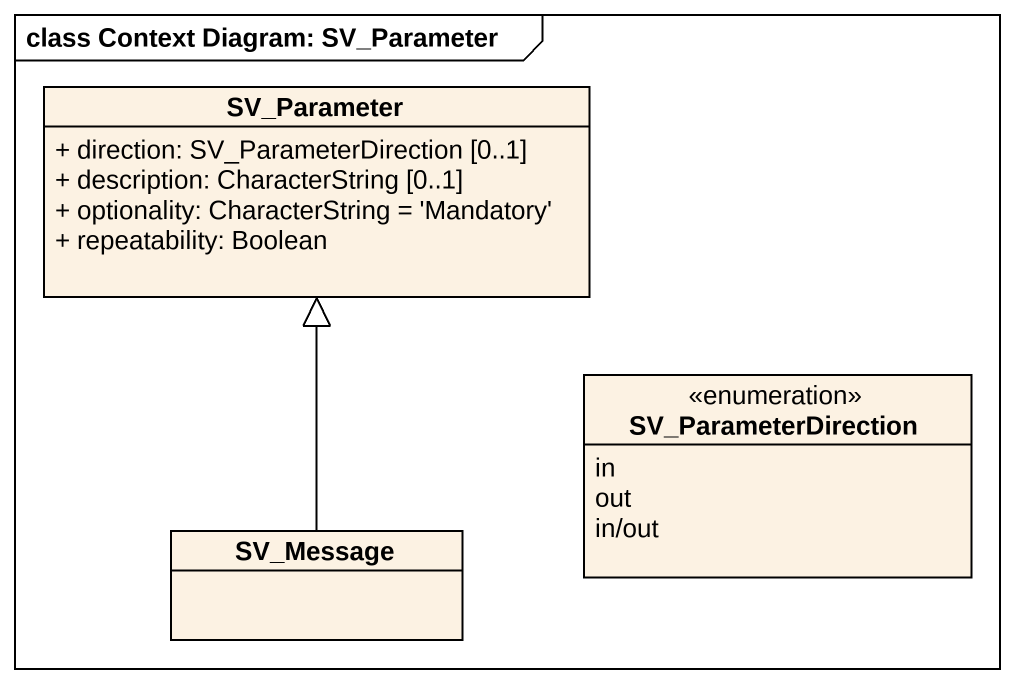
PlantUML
@startuml
mainframe class Context Diagram: SV_Parameter
hide circle
hide empty members
skinparam classAttributeIconSize 0
class SV_Parameter {
  + direction: SV_ParameterDirection [0..1]
  + description: CharacterString [0..1]
  + optionality: CharacterString = 'Mandatory'
  + repeatability: Boolean
}
enum SV_ParameterDirection {
  in
  out
  in/out
}
class SV_Message
SV_Message -up-|> SV_Parameter
@enduml
